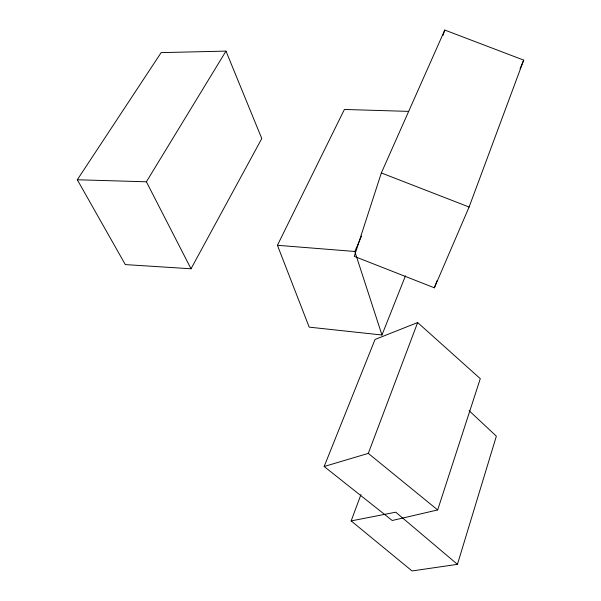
<?xml version="1.0" encoding="UTF-8"?>
<svg xmlns="http://www.w3.org/2000/svg" width="601" height="601" viewBox="0 0 601 601"><rect width="100%" height="100%" fill="white"/><g stroke="black" fill="none" stroke-linecap="round" stroke-linejoin="round"><path stroke-width="0.9" d="M360.953 494.593L351.149 520.917L412.061 570.95L457.444 564.339L496.358 436.176L469.096 410.671M381.342 172.953L354.297 256.379L434.373 287.811L469.096 207.029L523.696 60.123L444.778 30.05L381.342 172.953L469.096 207.029M437.671 509.941L480.289 378.668L417.65 322.549L375.039 339.46L324.157 466.504L392.228 520.496L437.671 509.941L368.3 453.379L324.157 466.504M442.982 35.354L444.778 30.05M434.373 287.811L437.002 280.787M368.3 453.379L417.65 322.549M408.665 111.388L344.396 109.457L277.429 245.298L309.192 327.139L381.958 335.005L405.45 275.844M520.053 68.754L523.696 60.123M381.958 335.005L354.823 251.473L361.592 236.028M191.02 268.782L261.781 138.553L225.984 51.108L161.143 52.618L77.304 179.759L125.316 264.59L191.02 268.782L146.389 181.795L225.984 51.108M351.149 520.917L395.758 512.195L457.444 564.339M77.304 179.759L146.389 181.795M277.429 245.298L354.823 251.473"/></g></svg>
